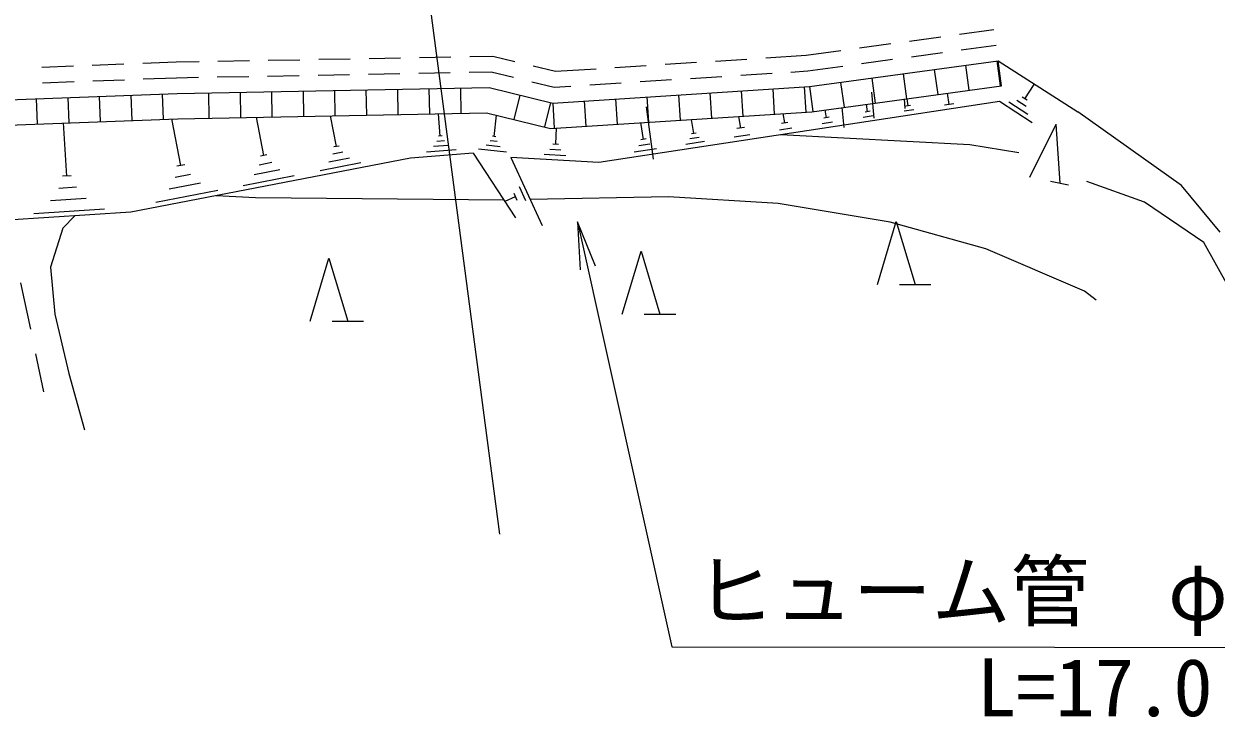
# Model space of a CAD drawing. Units: millimetres, scale not verified. Extents: x 40000 to 680000, y 20000 to 380000.
# Drawn here: x 373296 to 411151, y 258190 to 280198 of the extents above; entities that cross this region are included whole.
import ezdxf
from ezdxf.enums import TextEntityAlignment as Align

# ---------------------------------------------------------------- set-up
doc = ezdxf.new("R2010")
doc.units = ezdxf.units.MM
doc.header["$LTSCALE"] = 1000
doc.layers.add('M-BGD', color=7, linetype='Continuous', lineweight=25)
doc.layers.add('M-STR-HTXT', color=7, linetype='Continuous', lineweight=13)
doc.styles.add('ＭＳ ゴシック', font='')
doc.styles.get('ＭＳ ゴシック').set_extended_font_data('MS Gothic')

# ---------------------------------------------------------------- blocks, each defined once
blk = doc.blocks.new('open_arrow')
at = {"color": 0, "linetype": 'Continuous', "lineweight": -2}
blk.add_lwpolyline([(7.5, 1.25), (0, 0), (7.5, -1.25)], dxfattribs=at)

msp = doc.modelspace()

# ---------------------------------------------------------------- linework, layer by layer
at = {"layer": 'M-BGD'}
for p, q in [((401415, 279650), (402406, 279786)), ((403000, 279868), (404097, 280018)), ((399830, 279433), (400820, 279569)), ((403059, 279371), (404165, 279523)), ((378131, 278988), (378858, 279001)), ((379458, 279012), (380458, 279031)), ((381058, 279042), (382058, 279061)), ((382658, 279072), (383657, 279091)), ((384257, 279102), (385257, 279121)), ((385857, 279132), (386857, 279151)), ((387457, 279162), (388184, 279176)), ((388184, 279176), (388887, 279005)), ((395254, 279017), (396252, 279081)), ((396851, 279119), (398139, 279201)), ((398139, 279201), (399235, 279351)), ((399889, 278936), (400879, 279072)), ((401474, 279154), (402465, 279290)), ((404183, 279021), (404292, 278228)), ((404233, 279028), (406759, 277401)), ((404341, 278235), (404233, 279028)), ((373871, 278827), (374870, 278865)), ((375470, 278887), (376469, 278925)), ((377069, 278948), (378131, 278988)), ((384237, 278602), (385237, 278620)), ((385836, 278632), (386836, 278650)), ((387436, 278662), (388129, 278674)), ((388129, 278674), (388838, 278502)), ((389470, 278864), (390174, 278693)), ((390174, 278693), (391462, 278775)), ((392060, 278813), (393058, 278877)), ((393657, 278915), (394655, 278979)), ((396055, 278567), (397053, 278631)), ((397652, 278669), (398189, 278703)), ((398189, 278703), (399294, 278855)), ((401211, 278613), (401319, 277820)), ((402201, 278749), (402310, 277956)), ((403192, 278885), (403301, 278092)), ((373890, 278327), (374889, 278365)), ((375489, 278388), (376488, 278425)), ((377087, 278448), (378145, 278488)), ((378145, 278488), (378838, 278501)), ((379438, 278512), (380437, 278531)), ((381037, 278542), (382037, 278560)), ((382637, 278572), (383637, 278590)), ((389421, 278361), (390130, 278189)), ((391265, 278262), (392263, 278325)), ((392862, 278363), (393860, 278427)), ((394459, 278465), (395457, 278529)), ((399229, 278341), (399338, 277549)), ((400220, 278477), (400329, 277685)), ((405072, 277821), (405369, 278275)), ((374691, 277857), (374721, 277058)), ((375691, 277895), (375721, 277095)), ((376690, 277933), (376720, 277133)), ((377689, 277970), (377719, 277171)), ((379159, 278007), (379174, 277207)), ((380159, 278025), (380174, 277225)), ((381159, 278044), (381174, 277244)), ((382159, 278063), (382174, 277263)), ((383158, 278081), (383173, 277282)), ((384158, 278100), (384173, 277300)), ((385158, 278119), (385173, 277319)), ((386158, 278138), (386173, 277338)), ((387158, 278156), (387173, 277356)), ((389045, 277938), (388857, 277160)), ((390130, 278189), (390666, 278223)), ((393080, 277876), (393131, 277078)), ((394078, 277940), (394129, 277141)), ((395076, 278004), (395127, 277205)), ((396074, 278067), (396125, 277269)), ((397072, 278131), (397123, 277332)), ((398070, 278194), (398121, 277396)), ((398239, 278205), (398347, 277413)), ((400290, 277205), (400224, 278032)), ((402674, 277640), (402620, 277999)), ((405148, 277771), (404997, 277870)), ((373692, 277820), (373722, 277020)), ((390017, 277702), (389829, 276924)), ((390086, 277685), (390137, 276887)), ((391084, 277749), (391135, 276951)), ((392082, 277813), (392133, 277014)), ((393285, 275898), (393062, 277562)), ((399341, 276905), (399272, 277541)), ((400084, 277409), (400048, 277646)), ((401277, 277516), (401253, 277815)), ((401451, 277608), (401300, 277586)), ((401375, 277597), (401341, 277823)), ((402818, 277661), (402530, 277618)), ((405177, 277320), (404571, 277716)), ((405124, 277570), (404822, 277769)), ((378280, 275700), (377995, 277181)), ((380913, 276023), (380679, 277235)), ((383224, 276305), (383036, 277279)), ((386516, 276634), (386459, 277343)), ((388228, 276621), (388305, 277294)), ((394566, 276716), (394498, 277165)), ((396058, 276889), (396001, 277261)), ((397452, 277052), (397407, 277351)), ((398860, 277231), (398695, 277205)), ((398777, 277218), (398740, 277466)), ((400266, 277274), (399949, 277226)), ((400163, 277421), (400005, 277397)), ((401549, 277469), (401247, 277423)), ((410056, 275063), (406759, 277401)), ((374661, 275367), (374554, 277052)), ((390183, 276374), (390211, 276892)), ((392970, 276531), (392889, 277062)), ((394641, 276727), (394491, 276705)), ((396181, 276908), (395934, 276871)), ((397682, 276882), (397283, 276822)), ((397552, 277067), (397353, 277036)), ((398968, 277078), (398637, 277027)), ((405240, 275333), (406074, 277017)), ((406194, 275141), (406074, 277017)), ((386647, 276486), (386411, 276467)), ((386575, 276639), (386457, 276629)), ((388418, 276297), (387970, 276348)), ((388323, 276459), (388099, 276485)), ((388284, 276615), (388172, 276628)), ((390269, 276369), (390096, 276378)), ((393174, 276380), (392820, 276326)), ((393059, 276544), (392881, 276517)), ((394911, 276462), (394312, 276371)), ((394738, 276589), (394439, 276544)), ((396343, 276679), (395848, 276604)), ((403335, 276357), (397326, 276677)), ((404888, 276101), (403335, 276357)), ((381014, 276042), (380812, 276003)), ((383428, 276120), (383104, 276057)), ((383305, 276320), (383143, 276289)), ((387027, 276200), (386082, 276123)), ((386778, 276338), (386305, 276300)), ((387562, 276093), (388910, 274045)), ((388625, 276122), (387728, 276224)), ((390509, 276009), (389818, 276047)), ((390346, 276191), (390000, 276210)), ((393378, 276230), (392669, 276122)), ((378404, 275724), (378157, 275677)), ((381167, 275793), (380763, 275715)), ((383999, 275781), (382700, 275530)), ((383633, 275934), (382983, 275809)), ((388757, 275955), (389752, 273796)), ((374801, 275375), (374520, 275358)), ((378591, 275419), (378097, 275324)), ((381877, 275371), (380261, 275059)), ((381421, 275562), (380613, 275406)), ((374965, 275010), (374404, 274974)), ((379458, 274904), (377484, 274523)), ((378901, 275138), (377914, 274947)), ((389017, 275032), (389220, 274594)), ((405888, 275203), (406464, 275087)), ((408881, 274540), (407041, 275190)), ((411276, 273582), (410056, 275063)), ((375270, 274653), (374147, 274582)), ((380654, 274673), (379404, 274741)), ((388543, 274601), (380654, 274673)), ((388899, 274712), (388570, 274560)), ((388849, 274821), (388950, 274602)), ((393763, 274707), (389374, 274618)), ((397246, 274497), (393763, 274707)), ((400802, 273902), (397246, 274497)), ((410763, 273261), (408881, 274540)), ((375855, 274315), (373609, 274172)), ((374912, 274104), (374531, 273713)), ((374531, 273713), (374147, 272474)), ((400395, 271922), (400995, 273922)), ((403834, 273056), (400802, 273902)), ((400995, 273922), (401595, 271922)), ((392292, 270982), (392892, 272982)), ((392892, 272982), (393492, 270982)), ((406974, 271714), (403834, 273056)), ((411531, 271869), (410763, 273261)), ((382384, 270763), (382984, 272763)), ((382984, 272763), (383584, 270763)), ((374147, 272474), (374276, 270986)), ((373513, 270510), (373205, 271978)), ((401095, 271922), (402095, 271922)), ((407346, 271426), (406974, 271714)), ((374276, 270986), (374723, 269100)), ((383084, 270763), (384084, 270763)), ((392992, 270982), (393992, 270982)), ((373931, 268518), (373677, 269727)), ((374723, 269100), (375226, 267306))]:
    msp.add_line(p, q, dxfattribs=at)
for points in [[(324105, 274716), (328421, 275342), (338347, 276311), (348273, 276863), (378159, 277988), (388073, 278173), (390086, 277685), (398239, 278205), (404233, 279028)], [(351797, 276195), (378182, 277188), (387985, 277372), (390015, 276879), (398319, 277409), (404341, 278235)], [(405308, 277054), (404275, 277731), (391554, 275801), (388757, 275955)], [(387562, 276093), (385571, 275931), (376695, 274218), (372788, 273970), (352876, 270875), (352395, 270899)]]:
    msp.add_lwpolyline(points, dxfattribs=at)
at = {"layer": 'M-STR-HTXT'}
msp.add_line((384475, 293744), (388402, 264002), dxfattribs=at)
msp.add_lwpolyline([(390873, 273913), (393871, 260420), (418166, 260397)], dxfattribs=at)

# ---------------------------------------------------------------- block references
at = {"layer": 'M-STR-HTXT', "xscale": 200, "yscale": 200, "rotation": 282.5}
msp.add_blockref('open_arrow', (390873, 273913), dxfattribs=at)

# ---------------------------------------------------------------- texts
at = {"layer": 'M-STR-HTXT', "style": 'ＭＳ ゴシック'}
msp.add_text('ヒューム管\u3000φ600', height=1833, rotation=359.945, dxfattribs=at).set_placement((394621, 260733), align=Align.BOTTOM_LEFT)
msp.add_text('L=17.0', height=1833, dxfattribs=at).set_placement((403558, 257670), align=Align.BOTTOM_LEFT)

doc.saveas('drawing.dxf')
